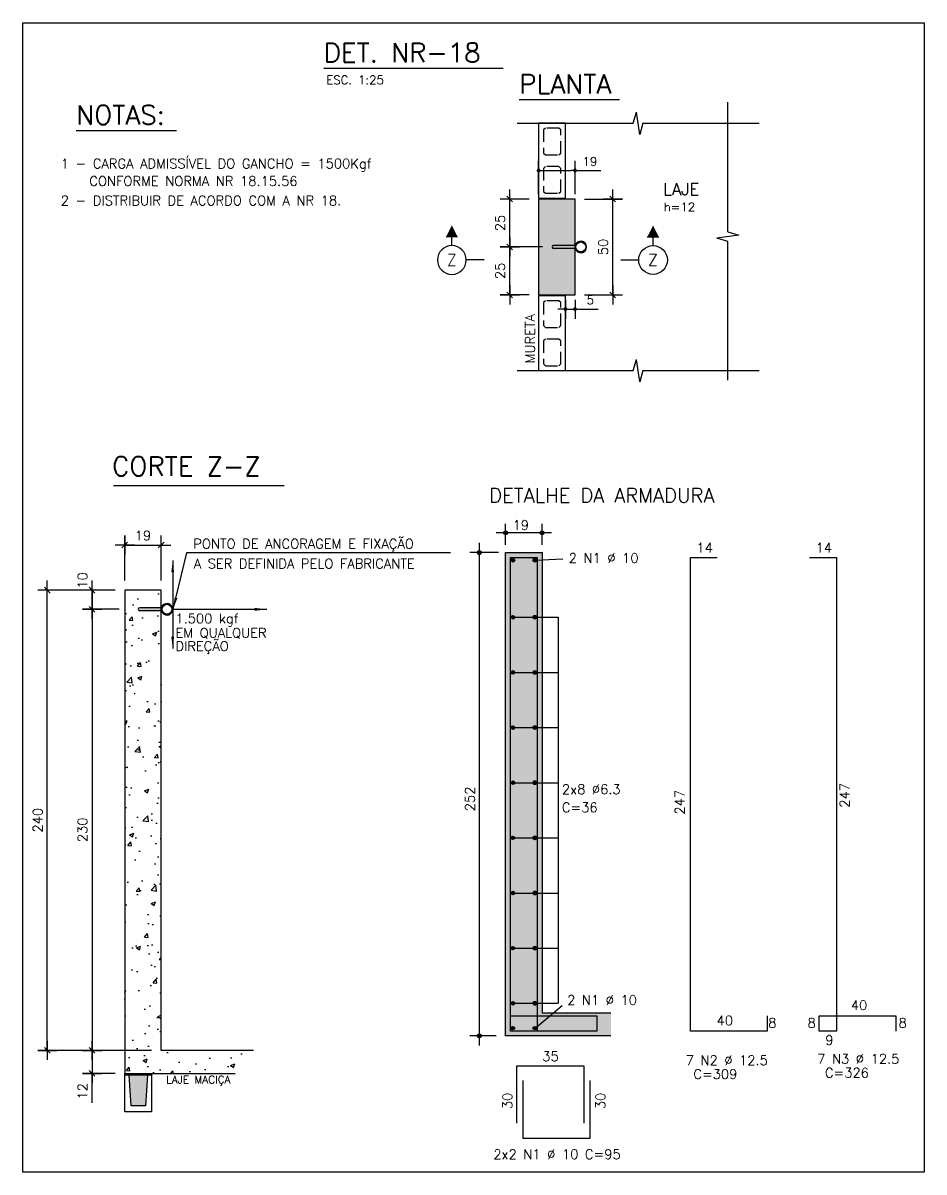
# Model space of a CAD drawing. Extents: x -14651 to 3487, y -4567 to -809.
# Drawn here: x -7812 to -6872, y -2353 to -1155 of the extents above; entities that cross this region are included whole.
import ezdxf
from ezdxf.enums import TextEntityAlignment as Align

# ---------------------------------------------------------------- set-up
doc = ezdxf.new("R2010")
doc.units = 0
doc.header["$LTSCALE"] = 25
doc.linetypes.add('DASHED2', pattern=[0.375, 0.25, -0.125])
for name, color, linetype in [('12', 4, 'Continuous'), ('228', 7, 'Continuous'), ('241', 2, 'Continuous'), ('4', 4, 'Continuous'), ('5', 2, 'Continuous'), ('COTA', 1, 'Continuous'), ('COTAS', 1, 'Continuous'), ('H3', 253, 'Continuous'), ('H7', 1, 'Continuous'), ('L-D', 2, 'Continuous'), ('L-N', 4, 'Continuous'), ('Linha_fina', 1, 'Continuous'), ('Linha_media', 4, 'Continuous'), ('PENA_01', 1, 'Continuous'), ('PENA_02', 2, 'Continuous'), ('PENA_03', 3, 'Continuous'), ('PENA_06', 6, 'Continuous'), ('Pena_1', 1, 'Continuous'), ('PENA_10', 253, 'Continuous'), ('PENA_12', 9, 'Continuous'), ('PENA_18', 1, 'Continuous'), ('PENA_3', 3, 'Continuous'), ('TEXTO', 3, 'Continuous'), ('VIGA', 3, 'Continuous')]:
    doc.layers.add(name, color=color, linetype=linetype)
doc.styles.add('COTA', font='romans.shx')
doc.styles.add('R80', font='simplex.shx', dxfattribs={"height": 10})
doc.styles.add('ROMANS', font='ROMANS')
doc.styles.get("Standard").update_dxf_attribs({"font": 'romans.shx'})
doc.styles.add('Texto1', font='romans.shx', dxfattribs={"height": 9})
doc.styles.add('Texto3', font='romans.shx', dxfattribs={"height": 20})
doc.dimstyles.new('forma', dxfattribs={"dimscale": 5, "dimtxt": 1.8, "dimasz": 0.8, "dimexe": 2, "dimexo": 1, "dimgap": 1, "dimtad": 1, "dimdec": 1, "dimzin": 9, "dimtxsty": 'COTA', "dimblk1": 'DOT', "dimblk2": 'DOT', "dimsah": 1, "dimcen": 0, "dimdle": 1, "dimclrd": 256, "dimclre": 256, "dimclrt": 2, "dimadec": 0, "dimazin": 0, "dimtfac": 1, "dimtdec": 0, "dimtmove": 0, "dimatfit": 3, "dimfxl": 1, "dimtolj": 1, "dimtzin": 0, "dimarcsym": 0})
doc.dimstyles.new('ZD1', dxfattribs={"dimtxt": 9, "dimasz": 1, "dimexe": 10, "dimexo": 10, "dimgap": 5, "dimtad": 1, "dimdec": 1, "dimzin": 12, "dimdsep": 46, "dimtxsty": 'R80', "dimblk1": 'ZD1', "dimblk2": 'ZD1', "dimsah": 1, "dimcen": 0.1, "dimdle": 10, "dimclrt": 2, "dimadec": 0, "dimazin": 0, "dimtfac": 1, "dimtdec": 1, "dimtmove": 0, "dimatfit": 3, "dimldrblk": 'ZD1', "dimfxl": 1, "dimtolj": 1, "dimtzin": 12, "dimarcsym": 0})

# ---------------------------------------------------------------- blocks, each defined once
blk = doc.blocks.new('ss')
at = {"layer": 'Linha_fina'}
blk.add_solid([(0, 0), (-2.5, -0.29), (-2.5, 0.3)], dxfattribs=at)
blk = doc.blocks.new('ZD1')
at = {"layer": '4'}
for q in [(-3, -3), (3, 3)]:
    blk.add_line((0, 0), q, dxfattribs=at)
at = {"layer": 'COTAS', "color": 1}
for p, q in [((-10, 0), (0, 0)), ((0, 0), (0, 10)), ((0, 0), (10, 0)), ((0, -10), (0, 0))]:
    blk.add_line(p, q, dxfattribs=at)
blk = doc.blocks.new('*D56')
at = {"layer": 'COTA', "color": 0, "lineweight": -2, "transparency": 16777216}
for p, q in [((-7715.9, -1746.1), (-7750, -1746.1)), ((-7740, -1747.1), (-7740, -1765.1)), ((-7711.9, -1766.1), (-7750, -1766.1))]:
    blk.add_line(p, q, dxfattribs=at)
at = {"layer": 'Defpoints', "color": 0, "transparency": 16777216}
for p in [(-7705.9, -1746.1), (-7740, -1766.1), (-7701.9, -1766.1)]:
    blk.add_point(p, dxfattribs=at)
at = {"layer": 'COTA', "color": 0, "lineweight": -2, "transparency": 16777216}
for p, rotation in [((-7740, -1746.1), 90), ((-7740, -1766.1), 270)]:
    blk.add_blockref('ZD1', p, dxfattribs=dict(at, rotation=rotation))
at = {"layer": 'COTA', "color": 2, "transparency": 16777216, "insert": (-7750, -1736.1), "char_height": 10, "attachment_point": 5, "rotation": 90, "style": 'R80'}
blk.add_mtext('\\A1;10', dxfattribs=at)
blk = doc.blocks.new('*D57')
at = {"layer": 'COTA', "color": 0, "lineweight": -2, "transparency": 16777216}
for p, q in [((-7711.9, -1766.1), (-7750, -1766.1)), ((-7740, -1767.1), (-7740, -2225.1)), ((-7677.9, -2226.1), (-7750, -2226.1))]:
    blk.add_line(p, q, dxfattribs=at)
at = {"layer": 'Defpoints', "color": 0, "transparency": 16777216}
for p in [(-7701.9, -1766.1), (-7740, -2226.1), (-7667.9, -2226.1)]:
    blk.add_point(p, dxfattribs=at)
at = {"layer": 'COTA', "color": 0, "lineweight": -2, "transparency": 16777216}
for p, rotation in [((-7740, -1766.1), 90), ((-7740, -2226.1), 270)]:
    blk.add_blockref('ZD1', p, dxfattribs=dict(at, rotation=rotation))
at = {"layer": 'COTA', "color": 2, "transparency": 16777216, "insert": (-7750, -1996.1), "char_height": 10, "attachment_point": 5, "rotation": 90, "style": 'R80'}
blk.add_mtext('\\A1;230', dxfattribs=at)
blk = doc.blocks.new('*D58')
at = {"layer": 'COTA', "color": 0, "lineweight": -2, "transparency": 16777216}
for p, q in [((-7677.9, -2226.1), (-7750, -2226.1)), ((-7740, -2227.1), (-7740, -2249.1)), ((-7715.9, -2250.1), (-7750, -2250.1)), ((-7740, -2280.9), (-7740, -2250.1))]:
    blk.add_line(p, q, dxfattribs=at)
at = {"layer": 'Defpoints', "color": 0, "transparency": 16777216}
for p in [(-7667.9, -2226.1), (-7740, -2250.1), (-7705.9, -2250.1)]:
    blk.add_point(p, dxfattribs=at)
at = {"layer": 'COTA', "color": 0, "lineweight": -2, "transparency": 16777216}
for p, rotation in [((-7740, -2226.1), 90), ((-7740, -2250.1), 270)]:
    blk.add_blockref('ZD1', p, dxfattribs=dict(at, rotation=rotation))
at = {"layer": 'COTA', "color": 2, "transparency": 16777216, "insert": (-7750, -2268.8), "char_height": 10, "attachment_point": 5, "rotation": 90, "style": 'R80'}
blk.add_mtext('\\A1;12', dxfattribs=at)
blk = doc.blocks.new('*D59')
at = {"layer": 'COTA', "color": 0, "lineweight": -2, "transparency": 16777216}
for p, q in [((-7705.9, -1736.1), (-7705.9, -1689.1)), ((-7667.9, -1736.1), (-7667.9, -1689.1)), ((-7704.9, -1699.1), (-7668.9, -1699.1))]:
    blk.add_line(p, q, dxfattribs=at)
at = {"layer": 'Defpoints', "color": 0, "transparency": 16777216}
for p in [(-7667.9, -1699.1), (-7705.9, -1746.1), (-7667.9, -1746.1)]:
    blk.add_point(p, dxfattribs=at)
at = {"layer": 'COTA', "color": 0, "lineweight": -2, "transparency": 16777216, "rotation": 180}
blk.add_blockref('ZD1', (-7705.9, -1699.1), dxfattribs=at)
at = {"layer": 'COTA', "color": 0, "lineweight": -2, "transparency": 16777216}
blk.add_blockref('ZD1', (-7667.9, -1699.1), dxfattribs=at)
at = {"layer": 'COTA', "color": 2, "transparency": 16777216, "insert": (-7686.9, -1689.1), "char_height": 10, "attachment_point": 5, "style": 'R80'}
blk.add_mtext('\\A1;19', dxfattribs=at)
blk = doc.blocks.new('*D60')
at = {"layer": 'COTA', "color": 0, "lineweight": -2, "transparency": 16777216}
for p, q in [((-7715.9, -1746.1), (-7796.8, -1746.1)), ((-7786.8, -2225.1), (-7786.8, -1747.1)), ((-7715.9, -2226.1), (-7796.8, -2226.1))]:
    blk.add_line(p, q, dxfattribs=at)
at = {"layer": 'Defpoints', "color": 0, "transparency": 16777216}
for p in [(-7786.8, -1746.1), (-7705.9, -1746.1), (-7705.9, -2226.1)]:
    blk.add_point(p, dxfattribs=at)
at = {"layer": 'COTA', "color": 0, "lineweight": -2, "transparency": 16777216}
for p, rotation in [((-7786.8, -1746.1), 90), ((-7786.8, -2226.1), 270)]:
    blk.add_blockref('ZD1', p, dxfattribs=dict(at, rotation=rotation))
at = {"layer": 'COTA', "color": 2, "transparency": 16777216, "insert": (-7796.8, -1986.1), "char_height": 10, "attachment_point": 5, "rotation": 90, "style": 'R80'}
blk.add_mtext('\\A1;240', dxfattribs=at)
blk = doc.blocks.new('P4015', base_point=(5842102.11612, -8124149.02973))
blk.add_lwpolyline([(5842082.61612, -8124156.02973), (5842121.61612, -8124156.02973), (5842121.61612, -8124142.02973), (5842082.61612, -8124142.02973), (5842082.61612, -8124156.02973)])
at = {"color": 1, "linetype": 'DASHED2'}
for points in [[(5842085.11612, -8124152.52973), (5842086.11612, -8124153.52973), (5842098.11612, -8124153.52973), (5842099.11612, -8124152.52973), (5842099.11612, -8124145.52973), (5842098.11612, -8124144.52973), (5842086.11612, -8124144.52973), (5842085.11612, -8124145.52973), (5842085.11612, -8124152.52973)], [(5842105.11612, -8124152.52973), (5842106.11612, -8124153.52973), (5842118.11612, -8124153.52973), (5842119.11612, -8124152.52973), (5842119.11612, -8124145.52973), (5842118.11612, -8124144.52973), (5842106.11612, -8124144.52973), (5842105.11612, -8124145.52973), (5842105.11612, -8124152.52973)]]:
    blk.add_lwpolyline(points, dxfattribs=at)
blk = doc.blocks.new('atrib_seção')
at = {"layer": 'Linha_media', "style": 'ROMANS'}
blk.add_attdef('X', text='', height=2, dxfattribs=at).set_placement((0, 0), align=Align.MIDDLE)
blk = doc.blocks.new('seção_dir')
at = {"layer": 'Linha_media'}
for p, q in [((-1, 4), (1, 4)), ((0, 2.5), (0, 4)), ((-5.62, 0), (-2.5, 0))]:
    blk.add_line(p, q, dxfattribs=at)
blk.add_circle((0, 0), 2.5, dxfattribs=at)
blk.add_solid([(-1, 4), (0, 6), (1, 4)], dxfattribs=at)
blk = doc.blocks.new('*D324')
at = {"layer": 'COTA', "color": 0, "lineweight": -2, "transparency": 16777216}
for p, q in [((-7226, -1338.2), (-7186.6, -1338.2)), ((-7196.6, -1437.2), (-7196.6, -1339.2)), ((-7226, -1438.2), (-7186.6, -1438.2))]:
    blk.add_line(p, q, dxfattribs=at)
at = {"layer": 'Defpoints', "color": 0, "transparency": 16777216}
for p in [(-7236, -1338.2), (-7196.6, -1338.2), (-7236, -1438.2)]:
    blk.add_point(p, dxfattribs=at)
at = {"layer": 'COTA', "color": 0, "lineweight": -2, "transparency": 16777216}
for p, rotation in [((-7196.6, -1338.2), 90), ((-7196.6, -1438.2), 270)]:
    blk.add_blockref('ZD1', p, dxfattribs=dict(at, rotation=rotation))
at = {"layer": 'COTA', "color": 2, "transparency": 16777216, "insert": (-7206.6, -1388.2), "char_height": 10, "attachment_point": 5, "rotation": 90, "style": 'R80'}
blk.add_mtext('\\A1;50', dxfattribs=at)
blk = doc.blocks.new('interrup')
at = {"layer": 'Linha_fina'}
for p, q in [((-1, 0), (-0.33, 2.31)), ((0.33, -2.31), (-0.33, 2.31)), ((1, 0), (0.33, -2.31))]:
    blk.add_line(p, q, dxfattribs=at)
blk = doc.blocks.new('*D325')
at = {"layer": 'COTA', "color": 0, "lineweight": -2, "transparency": 16777216}
for p, q in [((-7270, -1388.2), (-7314.1, -1388.2)), ((-7304.1, -1437.2), (-7304.1, -1389.2)), ((-7284, -1438.2), (-7314.1, -1438.2))]:
    blk.add_line(p, q, dxfattribs=at)
at = {"layer": 'Defpoints', "color": 0, "transparency": 16777216}
for p in [(-7304.1, -1388.2), (-7260, -1388.2), (-7274, -1438.2)]:
    blk.add_point(p, dxfattribs=at)
at = {"layer": 'COTA', "color": 0, "lineweight": -2, "transparency": 16777216}
for p, rotation in [((-7304.1, -1388.2), 90), ((-7304.1, -1438.2), 270)]:
    blk.add_blockref('ZD1', p, dxfattribs=dict(at, rotation=rotation))
at = {"layer": 'COTA', "color": 2, "transparency": 16777216, "insert": (-7314.1, -1413.2), "char_height": 10, "attachment_point": 5, "rotation": 90, "style": 'R80'}
blk.add_mtext('\\A1;25', dxfattribs=at)
blk = doc.blocks.new('*D326')
at = {"layer": 'COTA', "color": 0, "lineweight": -2, "transparency": 16777216}
for p, q in [((-7284, -1338.2), (-7314.1, -1338.2)), ((-7304.1, -1387.2), (-7304.1, -1339.2)), ((-7270, -1388.2), (-7314.1, -1388.2))]:
    blk.add_line(p, q, dxfattribs=at)
at = {"layer": 'Defpoints', "color": 0, "transparency": 16777216}
for p in [(-7304.1, -1338.2), (-7274, -1338.2), (-7260, -1388.2)]:
    blk.add_point(p, dxfattribs=at)
at = {"layer": 'COTA', "color": 0, "lineweight": -2, "transparency": 16777216}
for p, rotation in [((-7304.1, -1338.2), 90), ((-7304.1, -1388.2), 270)]:
    blk.add_blockref('ZD1', p, dxfattribs=dict(at, rotation=rotation))
at = {"layer": 'COTA', "color": 2, "transparency": 16777216, "insert": (-7314.1, -1363.2), "char_height": 10, "attachment_point": 5, "rotation": 90, "style": 'R80'}
blk.add_mtext('\\A1;25', dxfattribs=at)
blk = doc.blocks.new('_Dot')
at = {"color": 0, "linetype": 'ByBlock', "lineweight": -2}
blk.add_line((-0.5, 0), (-1, 0), dxfattribs=at)
at = {"color": 0, "linetype": 'ByBlock', "const_width": 0.5}
blk.add_lwpolyline([(-0.25, 0, 1), (0.25, 0, 1)], format="xyb", close=True, dxfattribs=at)
blk = doc.blocks.new('*D327')
at = {"layer": 'COTA', "lineweight": -2, "transparency": 16777216}
for p, q in [((-7274, -1333.2), (-7274, -1298.5)), ((-7236, -1333.2), (-7236, -1298.5)), ((-7270, -1308.5), (-7240, -1308.5)), ((-7236, -1308.5), (-7209.1, -1308.5))]:
    blk.add_line(p, q, dxfattribs=at)
at = {"layer": 'Defpoints', "color": 0, "transparency": 16777216}
for p in [(-7236, -1308.5), (-7274, -1338.2), (-7236, -1338.2)]:
    blk.add_point(p, dxfattribs=at)
at = {"layer": 'COTA', "lineweight": -2, "transparency": 16777216, "xscale": 4, "yscale": 4, "zscale": 4, "rotation": 180}
blk.add_blockref('_Dot', (-7274, -1308.5), dxfattribs=at)
at = {"layer": 'COTA', "lineweight": -2, "transparency": 16777216, "xscale": 4, "yscale": 4, "zscale": 4}
blk.add_blockref('_Dot', (-7236, -1308.5), dxfattribs=at)
at = {"layer": 'COTA', "color": 2, "transparency": 16777216, "insert": (-7220.5, -1299), "char_height": 9, "attachment_point": 5, "style": 'COTA'}
blk.add_mtext('\\A1;19 ', dxfattribs=at)
blk = doc.blocks.new('*D328')
at = {"layer": 'COTA', "lineweight": -2, "transparency": 16777216}
for p, q in [((-7246, -1443.2), (-7246, -1463)), ((-7236, -1443.2), (-7236, -1463)), ((-7250, -1453), (-7254, -1453)), ((-7246, -1453), (-7236, -1453)), ((-7232, -1453), (-7212, -1453))]:
    blk.add_line(p, q, dxfattribs=at)
at = {"layer": 'Defpoints', "color": 0, "transparency": 16777216}
for p in [(-7246, -1438.2), (-7236, -1438.2), (-7236, -1453)]:
    blk.add_point(p, dxfattribs=at)
at = {"layer": 'COTA', "lineweight": -2, "transparency": 16777216, "xscale": 4, "yscale": 4, "zscale": 4}
blk.add_blockref('_Dot', (-7246, -1453), dxfattribs=at)
at = {"layer": 'COTA', "lineweight": -2, "transparency": 16777216, "xscale": 4, "yscale": 4, "zscale": 4, "rotation": 180}
blk.add_blockref('_Dot', (-7236, -1453), dxfattribs=at)
at = {"layer": 'COTA', "color": 2, "transparency": 16777216, "insert": (-7220, -1443.5), "char_height": 9, "attachment_point": 5, "style": 'COTA'}
blk.add_mtext('\\A1;5 ', dxfattribs=at)

msp = doc.modelspace()

# ---------------------------------------------------------------- hatches: boundary and pattern name
at = {"layer": 'H3'}
msp.add_hatch(color=256, dxfattribs=at).paths.add_polyline_path([(-7273.97, -1438.22), (-7235.97, -1438.22), (-7235.97, -1338.22), (-7273.97, -1338.22)])
at = {"layer": 'H7'}
h = msp.add_hatch(color=256, dxfattribs=at)
h.paths.add_polyline_path([(-7235.81, -1386.72), (-7258.47, -1386.72, 1), (-7258.47, -1389.72), (-7235.81, -1389.72, 7.8729833)])
h.paths.add_polyline_path([(-7224.77, -1388.22, 1), (-7235.23, -1388.22, 1)], flags=16)
h = msp.add_hatch(color=256, dxfattribs=at)
h.paths.add_polyline_path([(-7236, -1386.72), (-7235.81, -1386.72, -7.8729833), (-7235.81, -1389.72), (-7236, -1389.72)])
h.paths.add_polyline_path([(-7235.23, -1388.22, 1), (-7224.77, -1388.22, 1)], flags=16)
h = msp.add_hatch(color=256, dxfattribs=at)
h.paths.add_polyline_path([(-7667.69, -1764.61), (-7690.36, -1764.61, 1), (-7690.36, -1767.61), (-7667.69, -1767.61, 7.8729833)])
h.paths.add_polyline_path([(-7656.66, -1766.11, 1), (-7667.12, -1766.11, 1)], flags=16)
h = msp.add_hatch(color=256, dxfattribs=at)
h.paths.add_polyline_path([(-7667.89, -1764.61), (-7667.69, -1764.61, -7.8729833), (-7667.69, -1767.61), (-7667.89, -1767.61)])
h.paths.add_polyline_path([(-7667.12, -1766.11, 1), (-7656.66, -1766.11, 1)], flags=16)
at = {"layer": 'Pena_1'}
h = msp.add_hatch(dxfattribs=at)
h.set_pattern_fill('AR-CONC', color=256, scale=0.25, style=0)
h.set_pattern_definition([(50, (-9983.102, -2282.83), (45.54617, -3.98477), [4.7625, -52.3875]), (355, (-9983.1, -2282.83), (-8.81086, 47.7642), [3.81, -41.91015]), (100.4514, (-9979.307, -2283.16), (36.7353, 43.7794), [4.0475, -44.5226]), (46.1842, (-9983.1, -2270.13), (67.7698, -10.5106), [7.1437, -78.5812]), (96.6356, (-9977.455, -2271.006), (59.351, 61.8565), [6.0713, -66.7839]), (351.184, (-9983.1, -2270.13), (59.351, 61.8565), [5.715, -62.865]), (21, (-9976.752, -2273.305), (37.9036, -25.5663), [4.7625, -52.3875]), (326, (-9976.75, -2273.305), (15.4505, 46.047), [3.81, -41.91]), (71.4514, (-9973.594, -2275.435), (53.3541, 20.4807), [4.0475, -44.5225]), (37.5, (-9983.102, -2282.83), (0.77215, 21.13876), [0, -41.402, 0, -42.545, 0, -42.06875]), (7.5, (-9983.102, -2282.83), (16.70492, 25.04514), [0, -24.257, 0, -40.4495, 0, -16.03375]), (327.5, (-9997.263, -2282.83), (33.89765, -1.43219), [0, -15.875, 0, -49.53, 0, -65.7225]), (317.5, (-10003.613, -2282.83), (37.0323, 6.35662), [0, -20.6375, 0, -32.893, 0, -46.6725])])
h.paths.add_polyline_path([(-7571.46, -2226.11), (-7667.86, -2226.11), (-7667.86, -1746.11), (-7705.86, -1746.11), (-7705.86, -2250.11), (-7580.61, -2250.11)])

# ---------------------------------------------------------------- linework, layer by layer
msp.add_lwpolyline([(-7812.16, -1154.61), (-6871.78, -1154.61), (-6871.78, -2352.98), (-7812.16, -2352.98)], close=True)
at = {"layer": '12', "linetype": 'Continuous'}
for p, q in [((-7498.29, -1201.76), (-7311.12, -1201.76)), ((-7294.29, -1234.44), (-7189.56, -1234.44)), ((-7756.66, -1266.78), (-7651.93, -1266.78)), ((-7717.72, -1636.85), (-7539.47, -1636.85))]:
    msp.add_line(p, q, dxfattribs=at)
at = {"layer": 'COTA'}
for p, q in [((-7300.79, -1774.39), (-7253.64, -1774.39)), ((-7253.64, -1774.39), (-7253.64, -2177.03)), ((-7300.79, -1831.91), (-7253.64, -1831.91)), ((-7300.79, -1889.43), (-7253.64, -1889.43)), ((-7300.79, -1946.95), (-7253.64, -1946.95)), ((-7300.79, -2004.47), (-7253.64, -2004.47)), ((-7300.79, -2061.99), (-7253.64, -2061.99)), ((-7300.79, -2119.51), (-7253.64, -2119.51)), ((-7300.79, -2177.03), (-7253.64, -2177.03))]:
    msp.add_line(p, q, dxfattribs=at)
at = {"layer": 'Linha_fina'}
for p, q in [((-7076.49, -1372.46), (-7076.49, -1237.08)), ((-7296.55, -1259.22), (-7175.19, -1259.22)), ((-7165.19, -1259.22), (-7043.84, -1259.22)), ((-7076.49, -1527.22), (-7076.49, -1382.46)), ((-7296.55, -1517.22), (-7175.19, -1517.22)), ((-7165.19, -1517.22), (-7043.84, -1517.22)), ((-7641.62, -1707.19), (-7655.8, -1766.11)), ((-7365.9, -1707.19), (-7641.62, -1707.19)), ((-7655.89, -1715.14), (-7655.89, -1807.08)), ((-7655.89, -1766.11), (-7557.7, -1766.11))]:
    msp.add_line(p, q, dxfattribs=at)
at = {"layer": 'Linha_media'}
for p, q in [((-7235.81, -1386.72), (-7258.47, -1386.72)), ((-7235.81, -1389.72), (-7258.47, -1389.72)), ((-7667.69, -1764.61), (-7690.36, -1764.61)), ((-7667.69, -1767.61), (-7690.36, -1767.61))]:
    msp.add_line(p, q, dxfattribs=at)
for centre in [(-7230, -1388.22), (-7661.89, -1766.11)]:
    msp.add_circle(centre, 5.23, dxfattribs=at)
for centre, radius, start, end in [((-7258.47, -1388.22), 1.5, 90, 270), ((-7230, -1388.22), 6, 194.47751, 165.52249), ((-7661.89, -1766.11), 6, 194.47751, 165.52249), ((-7690.36, -1766.11), 1.5, 90, 270)]:
    msp.add_arc(centre, radius, start, end, dxfattribs=at)
at = {"layer": 'PENA_01', "linetype": 'Continuous'}
for p, q in [((-7308.42, -1698.79), (-7308.42, -1676.89)), ((-7270.42, -1698.79), (-7270.42, -1676.89)), ((-7260.42, -1686.3), (-7318.42, -1686.3)), ((-7335.9, -1696.95), (-7335.9, -2220.95)), ((-7315.93, -1706.95), (-7345.9, -1706.95)), ((-7278.04, -1714.95), (-7248.63, -1713.63)), ((-7278.1, -2203.27), (-7249.38, -2179.2)), ((-7318.42, -2210.95), (-7345.9, -2210.95))]:
    msp.add_line(p, q, dxfattribs=at)
at = {"layer": 'PENA_02', "linetype": 'Continuous'}
for points in [[(-7677.86, -2250.11), (-7677.86, -2290.11), (-7705.86, -2290.11), (-7705.86, -2250.11)], [(-7677.86, -2252.11), (-7705.86, -2252.11)]]:
    msp.add_lwpolyline(points, dxfattribs=at)
for centre, radius in [((-7308.42, -1686.3), 2), ((-7308.42, -1686.3), 1), ((-7270.42, -1686.3), 2), ((-7270.42, -1686.3), 1), ((-7335.9, -1706.95), 2), ((-7335.9, -1706.95), 1), ((-7335.9, -2210.95), 2), ((-7335.9, -2210.95), 1)]:
    msp.add_circle(centre, radius, dxfattribs=at)
at = {"layer": 'PENA_03', "linetype": 'Continuous'}
for p, q in [((-7308.42, -2210.95), (-7308.42, -1706.95)), ((-7308.42, -1706.95), (-7270.42, -1706.95)), ((-7270.42, -1706.95), (-7270.42, -2186.95)), ((-7270.42, -2186.95), (-7198.56, -2186.95)), ((-7198.56, -2210.95), (-7308.42, -2210.95))]:
    msp.add_line(p, q, dxfattribs=at)
for centre, radius in [((-7300.79, -1714.95), 1.88), ((-7278.04, -1714.95), 1.95), ((-7300.79, -1774.39), 1.88), ((-7278.04, -1774.39), 1.95), ((-7300.79, -1831.91), 1.88), ((-7278.04, -1831.91), 1.95), ((-7300.79, -1889.43), 1.88), ((-7278.04, -1889.43), 1.95), ((-7300.79, -1946.95), 1.88), ((-7278.04, -1946.95), 1.95), ((-7300.79, -2004.47), 1.88), ((-7278.04, -2004.47), 1.95), ((-7300.79, -2061.99), 1.88), ((-7278.04, -2061.99), 1.95), ((-7300.79, -2119.51), 1.88), ((-7278.04, -2119.51), 1.95), ((-7300.79, -2177.03), 1.88), ((-7278.04, -2177.03), 1.95), ((-7300.79, -2202.95), 1.88), ((-7278.04, -2202.95), 1.88)]:
    msp.add_circle(centre, radius, dxfattribs=at)
for points in [[(-7302.67, -1714.95), (-7302.23, -1713.75), (-7301.12, -1713.11)], [(-7302.67, -1714.95), (-7301.12, -1713.11), (-7299.86, -1713.33)], [(-7302.67, -1714.95), (-7299.86, -1713.33), (-7299.03, -1714.31)], [(-7279.99, -1714.95), (-7279.54, -1713.7), (-7278.38, -1713.03)], [(-7279.99, -1714.95), (-7278.38, -1713.03), (-7277.07, -1713.26)], [(-7279.99, -1714.95), (-7277.07, -1713.26), (-7276.21, -1714.29)], [(-7302.67, -1714.95), (-7299.03, -1714.31), (-7299.03, -1715.59)], [(-7302.67, -1714.95), (-7299.03, -1715.59), (-7299.86, -1716.58)], [(-7302.67, -1714.95), (-7299.86, -1716.58), (-7301.12, -1716.8)], [(-7302.67, -1714.95), (-7301.12, -1716.8), (-7302.23, -1716.16)], [(-7302.67, -1714.95), (-7302.23, -1716.16), (-7302.67, -1714.95)], [(-7279.99, -1714.95), (-7276.21, -1714.29), (-7276.21, -1715.62)], [(-7279.99, -1714.95), (-7276.21, -1715.62), (-7277.07, -1716.64)], [(-7279.99, -1714.95), (-7277.07, -1716.64), (-7278.38, -1716.87)], [(-7279.99, -1714.95), (-7278.38, -1716.87), (-7279.54, -1716.21)], [(-7279.99, -1714.95), (-7279.54, -1716.21), (-7279.99, -1714.95)], [(-7302.67, -1774.39), (-7302.23, -1773.19), (-7301.12, -1772.55)], [(-7302.67, -1774.39), (-7301.12, -1772.55), (-7299.86, -1772.77)], [(-7302.67, -1774.39), (-7299.86, -1772.77), (-7299.03, -1773.75)], [(-7279.99, -1774.39), (-7279.54, -1773.14), (-7278.38, -1772.47)], [(-7279.99, -1774.39), (-7278.38, -1772.47), (-7277.07, -1772.7)], [(-7279.99, -1774.39), (-7277.07, -1772.7), (-7276.21, -1773.73)], [(-7302.67, -1774.39), (-7299.03, -1773.75), (-7299.03, -1775.03)], [(-7302.67, -1774.39), (-7299.03, -1775.03), (-7299.86, -1776.02)], [(-7302.67, -1774.39), (-7299.86, -1776.02), (-7301.12, -1776.24)], [(-7302.67, -1774.39), (-7301.12, -1776.24), (-7302.23, -1775.6)], [(-7302.67, -1774.39), (-7302.23, -1775.6), (-7302.67, -1774.39)], [(-7279.99, -1774.39), (-7276.21, -1773.73), (-7276.21, -1775.06)], [(-7279.99, -1774.39), (-7276.21, -1775.06), (-7277.07, -1776.08)], [(-7279.99, -1774.39), (-7277.07, -1776.08), (-7278.38, -1776.31)], [(-7279.99, -1774.39), (-7278.38, -1776.31), (-7279.54, -1775.65)], [(-7279.99, -1774.39), (-7279.54, -1775.65), (-7279.99, -1774.39)], [(-7302.67, -1831.91), (-7302.23, -1830.71), (-7301.12, -1830.07)], [(-7302.67, -1831.91), (-7301.12, -1830.07), (-7299.86, -1830.29)], [(-7302.67, -1831.91), (-7299.86, -1830.29), (-7299.03, -1831.27)], [(-7302.67, -1831.91), (-7299.03, -1831.27), (-7299.03, -1832.55)], [(-7302.67, -1831.91), (-7299.03, -1832.55), (-7299.86, -1833.54)], [(-7302.67, -1831.91), (-7299.86, -1833.54), (-7301.12, -1833.76)], [(-7302.67, -1831.91), (-7301.12, -1833.76), (-7302.23, -1833.12)], [(-7302.67, -1831.91), (-7302.23, -1833.12), (-7302.67, -1831.91)], [(-7279.99, -1831.91), (-7279.54, -1830.66), (-7278.38, -1829.99)], [(-7279.99, -1831.91), (-7278.38, -1829.99), (-7277.07, -1830.22)], [(-7279.99, -1831.91), (-7277.07, -1830.22), (-7276.21, -1831.25)], [(-7279.99, -1831.91), (-7276.21, -1831.25), (-7276.21, -1832.58)], [(-7279.99, -1831.91), (-7276.21, -1832.58), (-7277.07, -1833.6)], [(-7279.99, -1831.91), (-7277.07, -1833.6), (-7278.38, -1833.83)], [(-7279.99, -1831.91), (-7278.38, -1833.83), (-7279.54, -1833.17)], [(-7279.99, -1831.91), (-7279.54, -1833.17), (-7279.99, -1831.91)], [(-7302.67, -1889.43), (-7302.23, -1888.23), (-7301.12, -1887.59)], [(-7302.67, -1889.43), (-7301.12, -1887.59), (-7299.86, -1887.81)], [(-7302.67, -1889.43), (-7299.86, -1887.81), (-7299.03, -1888.79)], [(-7302.67, -1889.43), (-7299.03, -1888.79), (-7299.03, -1890.07)], [(-7302.67, -1889.43), (-7299.03, -1890.07), (-7299.86, -1891.06)], [(-7302.67, -1889.43), (-7299.86, -1891.06), (-7301.12, -1891.28)], [(-7302.67, -1889.43), (-7301.12, -1891.28), (-7302.23, -1890.64)], [(-7302.67, -1889.43), (-7302.23, -1890.64), (-7302.67, -1889.43)], [(-7279.99, -1889.43), (-7279.54, -1888.18), (-7278.38, -1887.51)], [(-7279.99, -1889.43), (-7278.38, -1887.51), (-7277.07, -1887.74)], [(-7279.99, -1889.43), (-7277.07, -1887.74), (-7276.21, -1888.77)], [(-7279.99, -1889.43), (-7276.21, -1888.77), (-7276.21, -1890.1)], [(-7279.99, -1889.43), (-7276.21, -1890.1), (-7277.07, -1891.12)], [(-7279.99, -1889.43), (-7277.07, -1891.12), (-7278.38, -1891.35)], [(-7279.99, -1889.43), (-7278.38, -1891.35), (-7279.54, -1890.69)], [(-7279.99, -1889.43), (-7279.54, -1890.69), (-7279.99, -1889.43)], [(-7302.67, -1946.95), (-7302.23, -1945.75), (-7301.12, -1945.11)], [(-7302.67, -1946.95), (-7301.12, -1945.11), (-7299.86, -1945.33)], [(-7302.67, -1946.95), (-7299.86, -1945.33), (-7299.03, -1946.31)], [(-7302.67, -1946.95), (-7299.03, -1946.31), (-7299.03, -1947.59)], [(-7302.67, -1946.95), (-7299.03, -1947.59), (-7299.86, -1948.58)], [(-7302.67, -1946.95), (-7299.86, -1948.58), (-7301.12, -1948.8)], [(-7302.67, -1946.95), (-7301.12, -1948.8), (-7302.23, -1948.16)], [(-7302.67, -1946.95), (-7302.23, -1948.16), (-7302.67, -1946.95)], [(-7279.99, -1946.95), (-7279.54, -1945.7), (-7278.38, -1945.03)], [(-7279.99, -1946.95), (-7278.38, -1945.03), (-7277.07, -1945.26)], [(-7279.99, -1946.95), (-7277.07, -1945.26), (-7276.21, -1946.29)], [(-7279.99, -1946.95), (-7276.21, -1946.29), (-7276.21, -1947.62)], [(-7279.99, -1946.95), (-7276.21, -1947.62), (-7277.07, -1948.64)], [(-7279.99, -1946.95), (-7277.07, -1948.64), (-7278.38, -1948.87)], [(-7279.99, -1946.95), (-7278.38, -1948.87), (-7279.54, -1948.21)], [(-7279.99, -1946.95), (-7279.54, -1948.21), (-7279.99, -1946.95)], [(-7302.67, -2004.47), (-7302.23, -2003.27), (-7301.12, -2002.63)], [(-7302.67, -2004.47), (-7301.12, -2002.63), (-7299.86, -2002.85)], [(-7302.67, -2004.47), (-7299.86, -2002.85), (-7299.03, -2003.83)], [(-7302.67, -2004.47), (-7299.03, -2003.83), (-7299.03, -2005.11)], [(-7302.67, -2004.47), (-7299.03, -2005.11), (-7299.86, -2006.1)], [(-7302.67, -2004.47), (-7299.86, -2006.1), (-7301.12, -2006.32)], [(-7302.67, -2004.47), (-7301.12, -2006.32), (-7302.23, -2005.68)], [(-7302.67, -2004.47), (-7302.23, -2005.68), (-7302.67, -2004.47)], [(-7279.99, -2004.47), (-7279.54, -2003.22), (-7278.38, -2002.55)], [(-7279.99, -2004.47), (-7278.38, -2002.55), (-7277.07, -2002.78)], [(-7279.99, -2004.47), (-7277.07, -2002.78), (-7276.21, -2003.8)], [(-7279.99, -2004.47), (-7276.21, -2003.8), (-7276.21, -2005.14)], [(-7279.99, -2004.47), (-7276.21, -2005.14), (-7277.07, -2006.16)], [(-7279.99, -2004.47), (-7277.07, -2006.16), (-7278.38, -2006.39)], [(-7279.99, -2004.47), (-7278.38, -2006.39), (-7279.54, -2005.73)], [(-7279.99, -2004.47), (-7279.54, -2005.73), (-7279.99, -2004.47)], [(-7302.67, -2061.99), (-7302.23, -2060.79), (-7301.12, -2060.14)], [(-7302.67, -2061.99), (-7301.12, -2060.14), (-7299.86, -2060.37)], [(-7302.67, -2061.99), (-7299.86, -2060.37), (-7299.03, -2061.35)], [(-7279.99, -2061.99), (-7279.54, -2060.74), (-7278.38, -2060.07)], [(-7279.99, -2061.99), (-7278.38, -2060.07), (-7277.07, -2060.3)], [(-7279.99, -2061.99), (-7277.07, -2060.3), (-7276.21, -2061.32)], [(-7302.67, -2061.99), (-7299.03, -2061.35), (-7299.03, -2062.63)], [(-7302.67, -2061.99), (-7299.03, -2062.63), (-7299.86, -2063.61)], [(-7302.67, -2061.99), (-7299.86, -2063.61), (-7301.12, -2063.84)], [(-7302.67, -2061.99), (-7301.12, -2063.84), (-7302.23, -2063.2)], [(-7279.99, -2061.99), (-7276.21, -2061.32), (-7276.21, -2062.66)], [(-7279.99, -2061.99), (-7276.21, -2062.66), (-7277.07, -2063.68)], [(-7279.99, -2061.99), (-7277.07, -2063.68), (-7278.38, -2063.91)], [(-7279.99, -2061.99), (-7278.38, -2063.91), (-7279.54, -2063.24)], [(-7279.99, -2061.99), (-7279.54, -2063.24), (-7279.99, -2061.99)], [(-7302.67, -2119.51), (-7302.23, -2118.31), (-7301.12, -2117.66)], [(-7302.67, -2119.51), (-7301.12, -2117.66), (-7299.86, -2117.89)], [(-7302.67, -2119.51), (-7299.86, -2117.89), (-7299.03, -2118.87)], [(-7302.67, -2119.51), (-7299.03, -2118.87), (-7299.03, -2120.15)], [(-7302.67, -2119.51), (-7299.03, -2120.15), (-7299.86, -2121.13)], [(-7302.67, -2119.51), (-7299.86, -2121.13), (-7301.12, -2121.36)], [(-7302.67, -2119.51), (-7301.12, -2121.36), (-7302.23, -2120.72)], [(-7279.99, -2119.51), (-7279.54, -2118.26), (-7278.38, -2117.59)], [(-7279.99, -2119.51), (-7278.38, -2117.59), (-7277.07, -2117.82)], [(-7279.99, -2119.51), (-7277.07, -2117.82), (-7276.21, -2118.84)], [(-7279.99, -2119.51), (-7276.21, -2118.84), (-7276.21, -2120.18)], [(-7279.99, -2119.51), (-7276.21, -2120.18), (-7277.07, -2121.2)], [(-7279.99, -2119.51), (-7277.07, -2121.2), (-7278.38, -2121.43)], [(-7279.99, -2119.51), (-7278.38, -2121.43), (-7279.54, -2120.76)], [(-7279.99, -2119.51), (-7279.54, -2120.76), (-7279.99, -2119.51)], [(-7302.67, -2177.03), (-7302.23, -2175.83), (-7301.12, -2175.18)], [(-7302.67, -2177.03), (-7301.12, -2175.18), (-7299.86, -2175.41)], [(-7302.67, -2177.03), (-7299.86, -2175.41), (-7299.03, -2176.39)], [(-7302.67, -2177.03), (-7299.03, -2176.39), (-7299.03, -2177.67)], [(-7302.67, -2177.03), (-7299.03, -2177.67), (-7299.86, -2178.65)], [(-7302.67, -2177.03), (-7299.86, -2178.65), (-7301.12, -2178.88)], [(-7302.67, -2177.03), (-7301.12, -2178.88), (-7302.23, -2178.24)], [(-7279.99, -2177.03), (-7279.54, -2175.78), (-7278.38, -2175.11)], [(-7279.99, -2177.03), (-7278.38, -2175.11), (-7277.07, -2175.34)], [(-7279.99, -2177.03), (-7277.07, -2175.34), (-7276.21, -2176.36)], [(-7279.99, -2177.03), (-7276.21, -2176.36), (-7276.21, -2177.7)], [(-7279.99, -2177.03), (-7276.21, -2177.7), (-7277.07, -2178.72)], [(-7279.99, -2177.03), (-7277.07, -2178.72), (-7278.38, -2178.95)], [(-7279.99, -2177.03), (-7278.38, -2178.95), (-7279.54, -2178.28)], [(-7279.99, -2177.03), (-7279.54, -2178.28), (-7279.99, -2177.03)], [(-7302.67, -2202.95), (-7302.23, -2201.75), (-7301.12, -2201.1)], [(-7302.67, -2202.95), (-7301.12, -2201.1), (-7299.86, -2201.33)], [(-7302.67, -2202.95), (-7299.86, -2201.33), (-7299.03, -2202.31)], [(-7302.67, -2202.95), (-7299.03, -2202.31), (-7299.03, -2203.59)], [(-7302.67, -2202.95), (-7299.03, -2203.59), (-7299.86, -2204.57)], [(-7302.67, -2202.95), (-7299.86, -2204.57), (-7301.12, -2204.8)], [(-7302.67, -2202.95), (-7301.12, -2204.8), (-7302.23, -2204.16)], [(-7302.67, -2202.95), (-7302.23, -2204.16), (-7302.67, -2202.95)], [(-7279.92, -2202.95), (-7279.48, -2201.75), (-7278.37, -2201.1)], [(-7279.92, -2202.95), (-7278.37, -2201.1), (-7277.11, -2201.33)], [(-7279.92, -2202.95), (-7277.11, -2201.33), (-7276.28, -2202.31)], [(-7279.92, -2202.95), (-7276.28, -2202.31), (-7276.28, -2203.59)], [(-7279.92, -2202.95), (-7276.28, -2203.59), (-7277.11, -2204.57)], [(-7279.92, -2202.95), (-7277.11, -2204.57), (-7278.37, -2204.8)], [(-7279.92, -2202.95), (-7278.37, -2204.8), (-7279.48, -2204.16)], [(-7279.92, -2202.95), (-7279.48, -2204.16), (-7279.92, -2202.95)]]:
    msp.add_solid(points, dxfattribs=at)
at = {"layer": 'PENA_06'}
for p, q in [((-7296.66, -2302.15), (-7296.66, -2242.15)), ((-7296.66, -2242.15), (-7226.66, -2242.15)), ((-7226.66, -2242.15), (-7226.66, -2302.15)), ((-7290.32, -2257.56), (-7290.32, -2317.56)), ((-7220.32, -2317.56), (-7220.32, -2257.56)), ((-7290.32, -2317.56), (-7220.32, -2317.56))]:
    msp.add_line(p, q, dxfattribs=at)
for points in [[(-7213.42, -2189.95), (-7213.42, -2205.95), (-7303.42, -2205.95), (-7303.42, -1711.95), (-7275.42, -1711.95)], [(-7275.42, -1711.95), (-7275.42, -2205.95)], [(-7035.61, -2189.95), (-7035.61, -2205.95), (-7115.61, -2205.95), (-7115.61, -1711.95), (-7087.61, -1711.95)], [(-6991.18, -1711.95), (-6963.18, -1711.95), (-6963.18, -2205.95), (-6981.18, -2205.95), (-6981.18, -2189.95), (-6901.18, -2189.95), (-6901.18, -2205.95)], [(-7303.42, -2189.95), (-7213.42, -2189.95)]]:
    msp.add_lwpolyline(points, dxfattribs=at)
at = {"layer": 'PENA_10', "linetype": 'Continuous'}
for points in [[(-7308.42, -2210.95), (-7308.42, -1706.95), (-7270.42, -1706.95)], [(-7308.42, -2210.95), (-7270.42, -1706.95), (-7270.42, -2186.95)], [(-7308.42, -2210.95), (-7270.42, -2186.95), (-7198.56, -2186.95)], [(-7308.42, -2210.95), (-7198.56, -2186.95), (-7198.56, -2210.95)], [(-7684.36, -2284.11), (-7699.36, -2284.11), (-7701.36, -2252.11)], [(-7684.36, -2284.11), (-7701.36, -2252.11), (-7682.36, -2252.11)]]:
    msp.add_solid(points, dxfattribs=at)
at = {"layer": 'PENA_12', "linetype": 'Continuous'}
for points in [[(-7677.86, -2252.11), (-7705.86, -2252.11), (-7705.86, -2250.11)], [(-7677.86, -2252.11), (-7705.86, -2250.11), (-7677.86, -2250.11)]]:
    msp.add_solid(points, dxfattribs=at)
at = {"layer": 'PENA_18', "linetype": 'Continuous'}
msp.add_lwpolyline([(-7682.36, -2252.11), (-7684.36, -2284.11), (-7699.36, -2284.11), (-7701.36, -2252.11)], dxfattribs=at)
at = {"layer": 'PENA_3'}
msp.add_lwpolyline([(-7273.97, -1438.22), (-7235.97, -1438.22), (-7235.97, -1338.22), (-7273.97, -1338.22)], close=True, dxfattribs=at)
at = {"layer": 'VIGA'}
for p, q in [((-7667.86, -1746.11), (-7705.86, -1746.11)), ((-7705.86, -1746.11), (-7705.86, -2250.11)), ((-7667.86, -2226.11), (-7667.86, -1746.11)), ((-7571.46, -2226.11), (-7667.86, -2226.11)), ((-7705.86, -2250.11), (-7590.61, -2250.11))]:
    msp.add_line(p, q, dxfattribs=at)

# ---------------------------------------------------------------- block references
at = {"layer": '241', "xscale": 2, "yscale": 2, "zscale": 2, "rotation": 89.99999999999999}
for p in [(-7259.97, -1298.22), (-7259.97, -1478.22)]:
    msp.add_blockref('P4015', p, dxfattribs=at)
at = {"layer": 'COTA', "yscale": 5, "zscale": 5}
for p, xscale, rotation in [((-7655.89, -1715.14), -5, 270), ((-7655.8, -1766.11), -5, 73.84199999999998), ((-7557.7, -1766.11), -5, 180), ((-7655.89, -1807.08), 5, 270)]:
    msp.add_blockref('ss', p, dxfattribs=dict(at, xscale=xscale, rotation=rotation))
at = {"layer": 'Linha_fina', "xscale": 5, "yscale": 5, "zscale": 5}
for p in [(-7170.19, -1259.22), (-7170.19, -1517.22)]:
    msp.add_blockref('interrup', p, dxfattribs=at)
at = {"layer": 'Linha_fina', "xscale": 5, "yscale": 5, "zscale": 5, "rotation": 90}
msp.add_blockref('interrup', (-7076.49, -1377.46), dxfattribs=at)
at = {"layer": 'PENA_03', "yscale": 5.999999999999786, "zscale": 5.999999999999786}
for p, xscale in [((-7364.58, -1401.78), -5.999999999999786), ((-7154.59, -1401.78), 5.999999999999786)]:
    msp.add_blockref('seção_dir', p, dxfattribs=dict(at, xscale=xscale))
at = {"layer": 'PENA_03'}
ref = msp.add_blockref('atrib_seção', (-7364.58, -1401.78), dxfattribs=dict(at, xscale=-5.999999999999786, yscale=5.999999999999786, zscale=5.999999999999786, rotation=180))
ref.add_attrib('X', 'Z', dxfattribs={"layer": 'Linha_media', "height": 12, "rotation": 180, "style": 'ROMANS'}).set_placement((-7364.58, -1401.78), align=Align.MIDDLE)
at = {"layer": 'PENA_03', "xscale": 5.999999999999786, "yscale": 5.999999999999786, "zscale": 5.999999999999786, "rotation": 180}
msp.add_blockref('atrib_seção', (-7154.59, -1401.78), dxfattribs=at).add_auto_attribs({'X': 'Z'})

# ---------------------------------------------------------------- texts
at = {"layer": '228'}
for s, p in [('MURETA', (-7277.94, -1509.66)), ('252', (-7340.68, -1976.71)), ('247', (-6949.68, -1973.06)), ('247', (-7121.79, -1980.25)), ('30', (-7301.65, -2287.45)), ('30', (-7204.51, -2287.45))]:
    msp.add_text(s, height=10, rotation=90, dxfattribs=at).set_placement(p)
for s, p in [('19', (-7301.21, -1683.3)), ('14', (-7109.26, -1706.93)), ('14', (-6984.83, -1706.93)), ('2 N1 %%C 10', (-7242.55, -1717.62)), ('1.500 kgf', (-7653.07, -1780.66)), ('EM QUALQUER', (-7653.07, -1795.68)), ('DIREÇÃO', (-7653.07, -1809.54)), ('2x8 %%C6.3', (-7249.7, -1958.82)), ('C=36', (-7249.7, -1977.75)), ('2 N1 %%C 10', (-7244.24, -2178.7)), ('40', (-6948.16, -2183.94)), ('40', (-7088.21, -2199.94)), ('8', (-7034.34, -2202.41)), ('8', (-6993.32, -2202.41)), ('8', (-6898.33, -2202.41)), ('9', (-6974.83, -2220.41)), ('35', (-7270.16, -2237.29)), ('7 N2 %%C 12.5', (-7120.5, -2241.42)), ('7 N3 %%C 12.5', (-6983.22, -2239.97)), ('C=309', (-7112.47, -2255.91)), ('C=326', (-6975.18, -2254.46)), ('2x2 N1 %%C 10 C=95', (-7321.24, -2339.44))]:
    msp.add_text(s, height=10, dxfattribs=at).set_placement(p)
at = {"layer": '5', "linetype": 'Continuous'}
for s, p in [('1 - CARGA ADMISSÍVEL DO GANCHO = 1500Kgf', (-7772.71, -1306.25)), ('    CONFORME NORMA NR 18.15.56', (-7772.71, -1324.53)), ('2 - DISTRIBUIR DE ACORDO COM A NR 18.', (-7772.71, -1344.79))]:
    msp.add_text(s, height=10, dxfattribs=at).set_placement(p)
at = {"layer": 'L-D', "color": 2, "style": 'Texto1'}
msp.add_text('h=12', height=9, dxfattribs=at).set_placement((-7143.34, -1351.01))
at = {"layer": 'L-N'}
msp.add_text('LAJE', height=12.5, dxfattribs=at).set_placement((-7143.95, -1334.19))
at = {"layer": 'PENA_02', "linetype": 'Continuous'}
for s, p in [('PONTO DE ANCORAGEM E FIXAÇÃO', (-7634.4, -1702.78)), ('A SER DEFINIDA PELO FABRICANTE', (-7633.92, -1723.43))]:
    msp.add_text(s, height=10, dxfattribs=at).set_placement(p)
at = {"layer": 'PENA_03', "linetype": 'Continuous'}
for s, height, p in [('DETALHE DA ARMADURA', 15, (-7325.7, -1654.84)), ('LAJE MACIÇA', 8, (-7662.74, -2260.55))]:
    msp.add_text(s, height=height, dxfattribs=at).set_placement(p)
at = {"layer": 'TEXTO', "color": 4, "style": 'Texto3'}
for s, p in [('DET. NR-18', (-7498.29, -1195.51)), ('PLANTA', (-7294.29, -1228.19)), ('NOTAS:', (-7756.66, -1260.53)), ('CORTE Z-Z', (-7719.13, -1626.93))]:
    msp.add_text(s, height=20, dxfattribs=at).set_placement(p)
at = {"layer": 'TEXTO', "color": 2, "style": 'Texto1'}
msp.add_text('ESC. 1:25', height=9, dxfattribs=at).set_placement((-7495.64, -1218.49))

# ---------------------------------------------------------------- dimensions: what is measured, and where the dimension line sits
at = {"layer": 'COTA'}
dim = msp.add_linear_dim(base=(-7235.97, -1308.52), p1=(-7273.97, -1338.22), p2=(-7235.97, -1338.22), dimstyle='forma', override={"dimscale": 5, "dimlfac": 0.5, "dimpost": ' '}, dxfattribs=at)
dim.commit()
dim.dimension.update_dxf_attribs({"geometry": '*D327', "text_midpoint": (-7220.55, -1308.52), "dimtype": 128})
for base, p1, p2, angle, picture, middle in [((-7304.11, -1338.22), (-7259.97, -1388.22), (-7273.97, -1338.22), 90, '*D326', (-7314.11, -1363.22)), ((-7196.57, -1338.22), (-7235.97, -1438.22), (-7235.97, -1338.22), 90, '*D324', (-7206.57, -1388.22)), ((-7304.11, -1388.22), (-7273.97, -1438.22), (-7259.97, -1388.22), 90, '*D325', (-7314.11, -1413.22)), ((-7667.86, -1699.12), (-7705.86, -1746.11), (-7667.86, -1746.11), 180, '*D59', (-7686.86, -1689.12)), ((-7786.84, -1746.11), (-7705.86, -2226.11), (-7705.86, -1746.11), 90, '*D60', (-7796.84, -1986.11)), ((-7739.96, -2226.11), (-7701.86, -1766.11), (-7667.86, -2226.11), 90, '*D57', (-7749.96, -1996.11))]:
    dim = msp.add_linear_dim(base=base, p1=p1, p2=p2, angle=angle, dimstyle='ZD1', override={"dimlfac": 0.5, "dimtmove": 1}, dxfattribs=at)
    dim.commit()
    dim.dimension.update_dxf_attribs({"geometry": picture, "text_midpoint": middle})
dim = msp.add_linear_dim(base=(-7235.97, -1453.04), p1=(-7245.97, -1438.22), p2=(-7235.97, -1438.22), dimstyle='forma', override={"dimscale": 5, "dimlfac": 0.5, "dimpost": ' '}, dxfattribs=at)
dim.commit()
dim.dimension.update_dxf_attribs({"geometry": '*D328', "text_midpoint": (-7219.97, -1443.54)})
for base, p1, p2, picture, middle in [((-7739.96, -1766.11), (-7705.86, -1746.11), (-7701.86, -1766.11), '*D56', (-7739.96, -1736.11)), ((-7739.96, -2250.11), (-7667.86, -2226.11), (-7705.86, -2250.11), '*D58', (-7739.96, -2268.76))]:
    dim = msp.add_linear_dim(base=base, p1=p1, p2=p2, angle=90, dimstyle='ZD1', override={"dimlfac": 0.5, "dimtmove": 1}, dxfattribs=at)
    dim.commit()
    dim.dimension.update_dxf_attribs({"geometry": picture, "text_midpoint": middle, "dimtype": 128})

doc.saveas('drawing.dxf')
